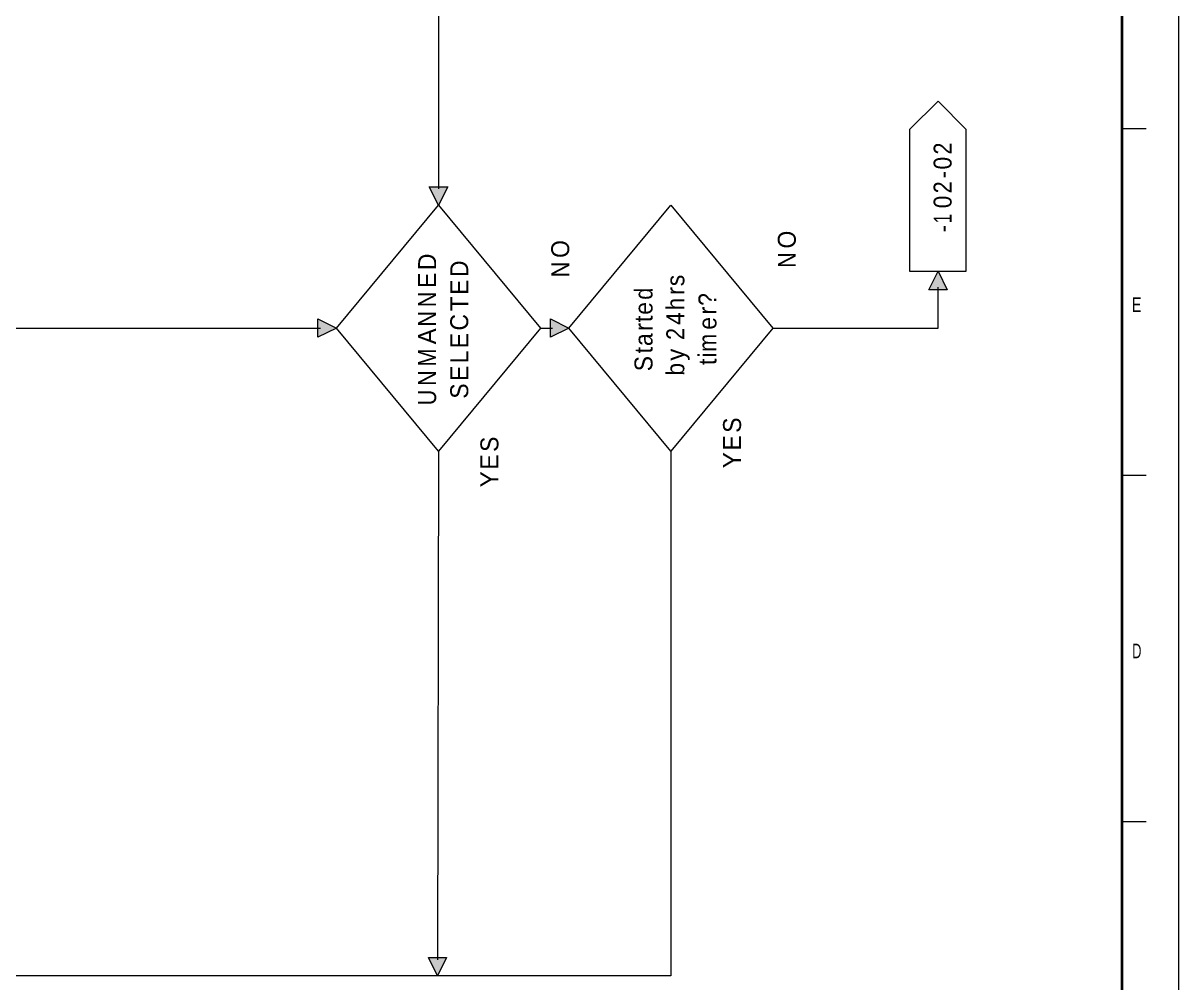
# Model space of a CAD drawing. Header units: millimetres. Extents: x 0 to 841, y 0 to 594.
# Drawn here: x 602.4 to 841, y 193.6 to 391.6 of the extents above; entities that cross this region are included whole.
import ezdxf
from ezdxf.enums import TextEntityAlignment as Align

# ---------------------------------------------------------------- set-up
doc = ezdxf.new("R2010")
doc.units = ezdxf.units.MM
doc.header["$LTSCALE"] = 1.5
for name, color, linetype, lineweight in [('1', 7, 'Continuous', 13), ('51', 7, 'Continuous', 13), ('9', 7, 'Continuous', 13)]:
    doc.layers.add(name, color=color, linetype=linetype, lineweight=lineweight)

msp = doc.modelspace()

# ---------------------------------------------------------------- hatches: boundary and pattern name
at = {"layer": '51'}
for points in [[(686.224, 357.878), (690.052, 357.878), (688.109, 354.105)], [(793.161, 336.611), (789.391, 336.611), (791.276, 340.441)], [(663.261, 326.835), (663.261, 330.608), (667.088, 328.721)], [(711.245, 326.835), (711.245, 330.608), (715.015, 328.721)], [(686.053, 198.831), (689.824, 198.831), (687.938, 195.057)]]:
    msp.add_hatch(color=256, dxfattribs=at).paths.add_polyline_path(points)

# ---------------------------------------------------------------- linework, layer by layer
at = {"layer": '1'}
for p, q in [((834.275, 369.799), (829.263, 369.799)), ((834.275, 369.799), (829.263, 369.799)), ((834.275, 298.318), (829.263, 298.318)), ((834.275, 298.318), (829.263, 298.318)), ((834.275, 226.838), (829.263, 226.838)), ((834.275, 226.838), (829.263, 226.838))]:
    msp.add_line(p, q, dxfattribs=at)
at = {"layer": '1', "lineweight": 35}
msp.add_lwpolyline([(829.263, 112.014), (829.263, 582.228), (10.333, 582.228), (10.333, 10.382)], dxfattribs=at)
msp.add_lwpolyline([(829.263, 112.014), (829.263, 582.228), (10.333, 582.228), (10.333, 10.382)], dxfattribs=at)
at = {"layer": '51'}
for p, q in [((688.109, 420.423), (688.109, 357.42)), ((590.428, 328.721), (663.775, 328.721)), ((709.188, 328.721), (711.702, 328.721)), ((688.109, 303.338), (687.938, 198.373))]:
    msp.add_line(p, q, dxfattribs=at)
for points in [[(797.102, 340.441), (797.102, 369.713), (791.276, 375.544), (785.392, 369.713), (785.392, 340.441)], [(686.224, 357.878), (690.052, 357.878), (688.109, 354.105)], [(709.188, 328.721), (688.109, 303.338), (667.088, 328.721), (688.109, 354.105)], [(757.172, 328.721), (736.094, 303.338), (715.015, 328.721), (736.094, 354.105)], [(793.161, 336.611), (789.391, 336.611), (791.276, 340.441)], [(663.261, 326.835), (663.261, 330.608), (667.088, 328.721)], [(711.245, 326.835), (711.245, 330.608), (715.015, 328.721)], [(686.053, 198.831), (689.824, 198.831), (687.938, 195.057)]]:
    msp.add_lwpolyline(points, close=True, dxfattribs=at)
for points in [[(757.172, 328.721), (791.276, 328.721), (791.276, 337.125)], [(736.094, 303.338), (736.094, 195.057), (567.406, 195.057)]]:
    msp.add_lwpolyline(points, dxfattribs=at)
at = {"layer": '9'}
msp.add_lwpolyline([(0, 0), (841, 0), (841, 594), (0, 594)], close=True, dxfattribs=at)
msp.add_lwpolyline([(0, 0), (841, 0), (841, 594), (0, 594)], close=True, dxfattribs=at)

# ---------------------------------------------------------------- texts
at = {"layer": '1'}
for s, width, p in [('E', 0.75, (833.271, 332.045)), ('E', 0.75, (833.271, 332.045)), ('D', 0.65, (833.271, 260.565)), ('D', 0.65, (833.271, 260.565))]:
    msp.add_text(s, height=3.02, dxfattribs=dict(at, width=width)).set_placement(p, align=Align.RIGHT)
at = {"layer": '51'}
for s, width, p in [('2', 0.9, (794.075, 364.51)), ('0', 0.95, (794.075, 361.423)), ('-', 0.9, (794.075, 359.593)), ('2', 0.9, (794.075, 356.506)), ('0', 0.95, (794.075, 353.419)), ('1', 0.7, (794.075, 350.331)), ('O', 0.95, (761.913, 345.129)), ('-', 0.9, (794.075, 348.502)), ('O', 0.95, (715.129, 343.185)), ('D', 0.95, (687.653, 340.67)), ('N', 0.9, (761.913, 341.128)), ('D', 0.95, (694.279, 339.241)), ('N', 0.9, (715.129, 339.183)), ('E', 0.95, (687.653, 337.011)), ('s', 0.95, (738.893, 337.354)), ('E', 0.95, (694.279, 335.582)), ('d', 0.9, (732.324, 334.553)), ('N', 0.9, (687.653, 333.009)), ('h', 0.9, (738.893, 332.437)), ('?', 0.95, (745.519, 333.295)), ('N', 0.9, (687.653, 329.007)), ('e', 0.95, (732.324, 331.465)), ('4', 0.95, (738.893, 329.35)), ('C', 0.95, (694.279, 328.207)), ('e', 0.95, (745.519, 328.378)), ('E', 0.95, (694.279, 324.548)), ('a', 0.95, (732.324, 325.006)), ('2', 0.9, (738.893, 326.263)), ('m', 0.9, (745.519, 323.805)), ('M', 0.9, (687.653, 320.775)), ('L', 0.95, (694.279, 321.461)), ('S', 0.95, (732.324, 319.803)), ('E', 0.95, (694.279, 317.802)), ('b', 0.95, (738.893, 318.888)), ('N', 0.9, (687.653, 316.772)), ('U', 0.9, (687.653, 312.771)), ('S', 0.95, (694.279, 314.143)), ('S', 0.95, (750.603, 307.111)), ('S', 0.95, (700.506, 303.166)), ('E', 0.95, (750.603, 303.452)), ('E', 0.95, (700.506, 299.507))]:
    msp.add_text(s, height=3.713, rotation=90, dxfattribs=dict(at, width=width)).set_placement(p)
for s, p in [('r', (738.893, 335.524)), ('T', (694.279, 332.209)), ('r', (745.519, 331.465)), ('t', (732.324, 329.922)), ('r', (732.324, 328.092)), ('A', (687.653, 325.348)), ('t', (732.324, 323.461)), ('y', (738.893, 321.976)), ('i', (745.519, 322.604)), ('t', (745.519, 321.061)), ('Y', (750.603, 299.793)), ('Y', (700.506, 295.848))]:
    msp.add_text(s, height=3.713, rotation=90, dxfattribs=at).set_placement(p)

doc.saveas('drawing.dxf')
